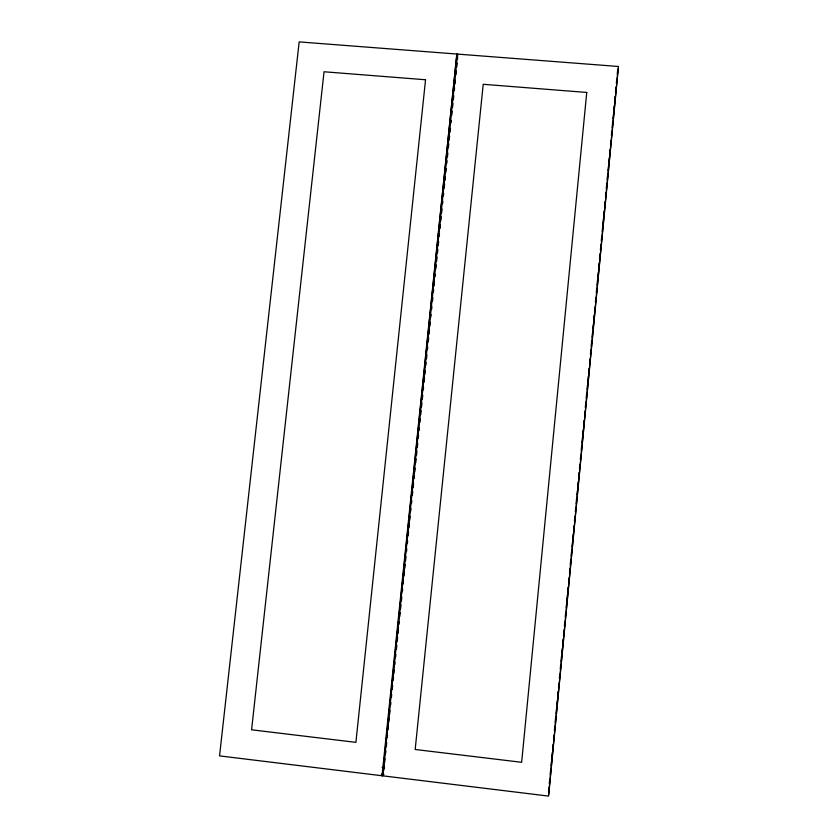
<?xml version="1.0" encoding="UTF-8"?>
<svg xmlns="http://www.w3.org/2000/svg" width="838" height="838" viewBox="0 0 838 838"><rect width="100%" height="100%" fill="white"/><g stroke="black" fill="none" stroke-linecap="round" stroke-linejoin="round"><path stroke-width="1.26" d="M548.534 791.564L548.9 787.657M549.278 783.75L549.655 779.843M550.157 774.637L550.524 770.73M551.027 765.523L551.404 761.616M551.771 757.709L552.273 752.503M552.651 748.596L553.017 744.689M553.52 739.483L553.897 735.575M554.389 730.369L554.766 726.462M555.144 722.555L555.636 717.349M556.013 713.442L556.39 709.535M556.882 704.329L557.26 700.421M557.637 696.514L558.129 691.308M558.506 687.401L558.883 683.504M559.375 678.288L559.753 674.391M560.255 669.174L560.622 665.278M560.999 661.371L561.502 656.164M561.869 652.257L562.246 648.35M562.748 643.144L563.115 639.237M563.492 635.33L563.995 630.124M564.372 626.216L564.739 622.309M565.241 617.103L565.619 613.196M566.111 607.99L566.488 604.083M566.865 600.176L567.357 594.97M567.735 591.062L568.112 587.155M568.604 581.949L568.981 578.042M569.484 572.836L569.85 568.929M570.228 565.022L570.73 559.815M571.097 555.908L571.474 552.001M571.977 546.795L572.344 542.888M572.721 538.991L573.223 533.775M573.59 529.878L573.967 525.971M574.47 520.765L574.837 516.857M575.339 511.651L575.716 507.744M576.083 503.837L576.586 498.631M576.963 494.724L577.33 490.817M577.832 485.611L578.21 481.703M578.576 477.796L579.079 472.59M579.456 468.683L579.833 464.776M580.325 459.57L580.703 455.663M581.195 450.456L581.572 446.549M581.949 442.642L582.452 437.436M582.819 433.529L583.196 429.622M583.698 424.416L584.065 420.508M584.568 415.302L584.945 411.395M585.312 407.488L585.814 402.282M586.191 398.375L586.558 394.478M587.061 389.261L587.438 385.365M587.805 381.458L588.307 376.252M588.685 372.344L589.051 368.437M589.554 363.231L589.931 359.324M590.423 354.118L590.8 350.211M591.178 346.304L591.67 341.097M592.047 337.19L592.424 333.283M592.916 328.077L593.294 324.17M593.671 320.263L594.163 315.057M594.54 311.149L594.917 307.242M595.409 302.036L595.787 298.129M596.289 292.923L596.656 289.016M597.033 285.109L597.536 279.902M597.913 275.995L598.28 272.088M598.782 266.882L599.16 262.975M599.526 259.078L600.029 253.862M600.406 249.965L600.898 244.748M601.275 240.852L601.653 236.945M602.145 231.738L602.522 227.831M602.899 223.924L603.391 218.718M603.769 214.811L604.146 210.904M604.638 205.698L605.015 201.79M605.518 196.584L605.884 192.677M606.262 188.77L606.764 183.564M607.131 179.657L607.508 175.75M608.011 170.543L608.378 166.636M608.755 162.729L609.257 157.523M609.624 153.616L610.001 149.709M610.504 144.503L610.871 140.595M611.373 135.389L611.75 131.482M612.128 127.575L612.62 122.369M612.997 118.462L613.374 114.565M613.866 109.349L614.244 105.452M614.621 101.545L615.113 96.339M615.49 92.431L615.993 87.225M616.359 83.318L616.737 79.411M617.239 74.205L617.606 70.298M548.618 794.581L618.13 68.674M382.023 775.747L456.867 54.041L299.166 41.9L219.556 755.886L382.023 775.747L382.746 773.956L456.867 54.041M382.757 775.831L457.579 54.103L618.444 66.485L548.586 796.1L382.757 775.831L383.479 774.04M383.877 770.132L384.286 766.225M384.684 762.329L385.092 758.421M385.637 753.215L385.899 750.607M386.308 746.7L386.716 742.793M387.25 737.587L387.523 734.978M388.067 729.772L388.465 725.865M388.874 721.958L389.282 718.061M389.68 714.154L390.089 710.247M390.623 705.041L390.896 702.433M391.44 697.226L391.702 694.618M392.247 689.412L392.655 685.505M393.19 680.299L393.462 677.691M393.87 673.794L394.269 669.887M394.813 664.681L395.075 662.072M395.62 656.866L395.892 654.258M396.426 649.052L396.835 645.145M397.243 641.238L397.641 637.33M398.05 633.434L398.459 629.527M398.993 624.31L399.265 621.712M399.799 616.506L400.208 612.599M400.616 608.692L401.014 604.785M401.423 600.877L401.831 596.97M402.366 591.764L402.638 589.166M403.172 583.95L403.445 581.352M403.989 576.146L404.387 572.239M404.796 568.332L405.204 564.424M405.602 560.517L406.011 556.61M406.556 551.404L406.818 548.796M407.362 543.59L407.635 540.992M408.169 535.786L408.577 531.879M408.975 527.971L409.384 524.064M409.792 520.157L410.191 516.25M410.735 511.044L411.008 508.436M411.542 503.229L411.814 500.632M412.359 495.415L412.757 491.518M413.165 487.611L413.563 483.704M414.108 478.498L414.381 475.89M414.779 471.983L415.187 468.075M415.732 462.869L416.13 458.962M416.538 455.055L416.947 451.148M417.345 447.251L417.753 443.344M418.288 438.138L418.56 435.53M419.105 430.323L419.367 427.715M419.911 422.509L420.32 418.602M420.718 414.695L421.126 410.788M421.535 406.88L421.933 402.984M422.342 399.077L422.75 395.169M423.284 389.963L423.557 387.355M424.091 382.149L424.499 378.242M424.908 374.335L425.306 370.427M425.851 365.221L426.123 362.613M426.521 358.716L426.93 354.809M427.464 349.603L427.736 346.995M428.281 341.789L428.679 337.882M429.087 333.974L429.496 330.067M429.894 326.16L430.303 322.253M430.847 317.047L431.109 314.449M431.654 309.232L431.926 306.635M432.46 301.429L432.869 297.521M433.403 292.315L433.675 289.707M434.084 285.8L434.482 281.893M435.027 276.687L435.299 274.089M435.833 268.872L436.242 264.965M436.65 261.068L437.048 257.161M437.457 253.254L437.855 249.347M438.264 245.44L438.672 241.533M439.206 236.326L439.479 233.718M440.023 228.512L440.421 224.605M440.83 220.708L441.238 216.801M441.636 212.894L442.045 208.987M442.579 203.781L442.852 201.172M443.396 195.966L443.658 193.358M444.203 188.152L444.611 184.245M445.009 180.338L445.418 176.441M445.826 172.534L446.225 168.627M446.769 163.42L447.042 160.812M447.44 156.905L447.848 152.998M448.382 147.792L448.791 143.885M449.199 139.977L449.597 136.07M450.006 132.174L450.415 128.266M450.949 123.05L451.221 120.452M451.755 115.246L452.164 111.339M452.572 107.432L452.97 103.524M453.379 99.617L453.787 95.71M454.322 90.504L454.594 87.906M455.003 83.999L455.401 80.092M455.945 74.886L456.354 70.979M456.752 67.071L457.16 63.164M457.558 59.257L457.579 54.103M382.065 767.472L384.652 767.786M381.374 774.165L383.961 774.48M586.747 92.452L521.655 762.297L415.177 749.486L483.212 84.292L586.747 92.452M425.547 79.757L355.899 742.353L251.589 729.804L324.044 71.764L425.547 79.757"/></g></svg>
